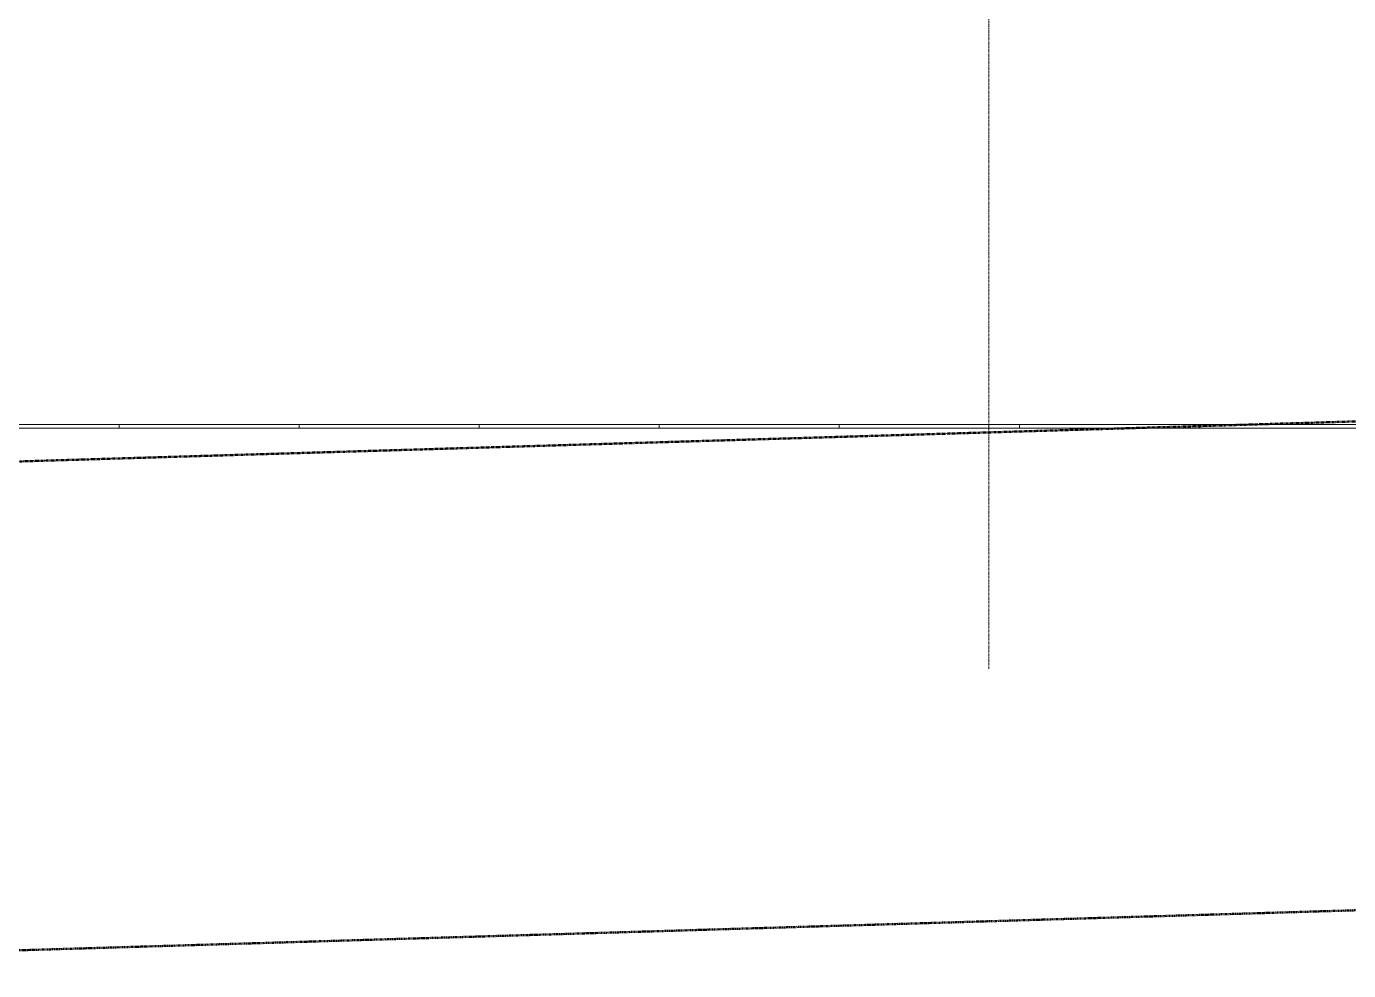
# Model space of a CAD drawing. Header units: inches. Extents: x -4235 to -464, y 9706 to 12338.
# Drawn here: x -3686.2 to -3404.7, y 9772 to 9972.9 of the extents above; entities that cross this region are included whole.
import ezdxf

# ---------------------------------------------------------------- set-up
doc = ezdxf.new("R2010")
doc.units = ezdxf.units.IN
doc.header["$MEASUREMENT"] = 0
for name, pattern in [('Dash 1_16_', [0.125, 0.0625, -0.0625]), ('Double Dash 3_8_', [1, 0.375, -0.125, 0.125, -0.125, 0.125, -0.125]), ('Grid Line 1_2_', [0.875, 0.5, -0.125, 0.125, -0.125])]:
    doc.linetypes.add(name, pattern=pattern)
for name, color, linetype, lineweight in [('A-GLAZ-CURT', 52, 'Continuous', 9), ('C-PROP-LINE', 91, 'Double Dash 3_8_', 50), ('C-PROP-LINE-1', 91, 'Dash 1_16_', 50), ('S-GRID-1', 1, 'Grid Line 1_2_', 9)]:
    doc.layers.add(name, color=color, linetype=linetype, lineweight=lineweight)

# ---------------------------------------------------------------- blocks, each defined once
blk = doc.blocks.new('Horizontal_Siding - Horizontal_Siding-2907273-BACKGROUND - RCP - 1ST FLOOR')
at = {"layer": 'A-GLAZ-CURT'}
for p, q in [((19.17, 2.25), (-19.17, 2.25)), ((-19.17, 2.25), (-19.17, 1.5)), ((-19.17, 1.5), (19.17, 1.5)), ((19.17, 2.25), (19.17, 1.5))]:
    blk.add_line(p, q, dxfattribs=at)
blk = doc.blocks.new('Family - ___-1878357-BACKGROUND - RCP - 1ST FLOOR')
at = {"layer": 'C-PROP-LINE'}
blk.add_line((-3831.82, 9771.98), (-2096.45, 9823.93), dxfattribs=at)
blk = doc.blocks.new('Family - ___-2855424-BACKGROUND - RCP - 1ST FLOOR')
at = {"layer": 'C-PROP-LINE-1'}
blk.add_line((-3987.11, 9871.38), (-600.6, 9972.76), dxfattribs=at)

msp = doc.modelspace()

# ---------------------------------------------------------------- linework, layer by layer
at = {"layer": 'S-GRID-1'}
msp.add_line((-3481.32, 9836.18), (-3481.32, 12288.89), dxfattribs=at)

# ---------------------------------------------------------------- block references
at = {"layer": 'A-GLAZ-CURT', "rotation": 180}
for p in [(-3685.65, 9889.69), (-3647.31, 9889.69), (-3608.97, 9889.69), (-3570.63, 9889.69), (-3532.3, 9889.69), (-3493.96, 9889.69), (-3455.62, 9889.69), (-3417.29, 9889.69)]:
    msp.add_blockref('Horizontal_Siding - Horizontal_Siding-2907273-BACKGROUND - RCP - 1ST FLOOR', p, dxfattribs=at)
at = {"layer": 'C-PROP-LINE'}
msp.add_blockref('Family - ___-1878357-BACKGROUND - RCP - 1ST FLOOR', (0, 0), dxfattribs=at)
at = {"layer": 'C-PROP-LINE-1'}
msp.add_blockref('Family - ___-2855424-BACKGROUND - RCP - 1ST FLOOR', (0, 0), dxfattribs=at)

doc.saveas('drawing.dxf')
